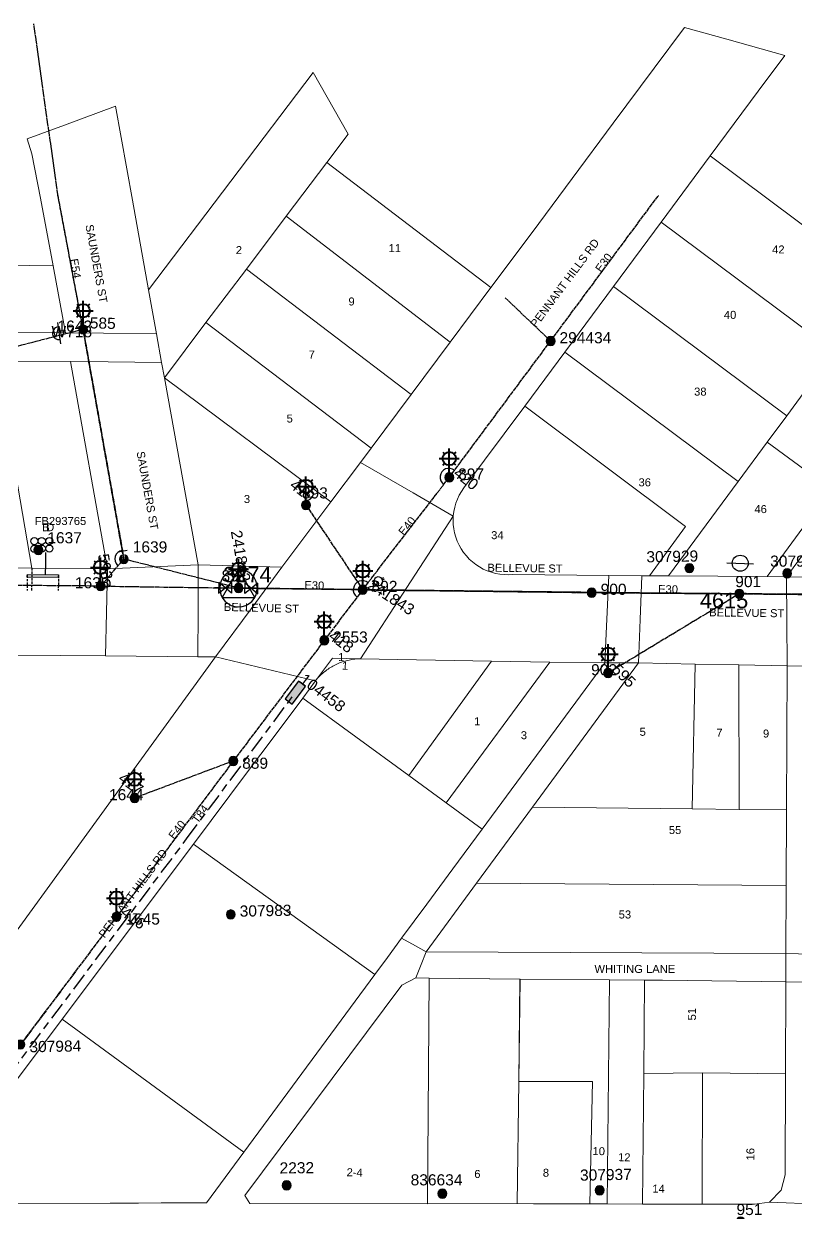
# Model space of a CAD drawing. Header units: metres. Extents: x 315298 to 316343, y 6257802 to 6258556.
# Drawn here: x 315678 to 315851.7, y 6258183.6 to 6258451.1 of the extents above; entities that cross this region are included whole.
import ezdxf
from ezdxf.enums import TextEntityAlignment as Align

# ---------------------------------------------------------------- set-up
doc = ezdxf.new("R2010")
doc.units = ezdxf.units.M
for name, pattern in [('Cable Exist OH', [1, 1, 0]), ('Cable Exist UG', [8.2, 4, -1.2, 1.8, -1.2]), ('DASHED', [0.75, 0.5, -0.25])]:
    doc.linetypes.add(name, pattern=pattern)
doc.layers.get('0').update_dxf_attribs({"color": 6})
for name, color, linetype, lineweight in [('Cadastre Buildings_SP_EXT', 9, 'Continuous', 5), ('Cadastre Land Parcels_SP_EXT', 9, 'Continuous', 5), ('Cadastre Roads_SP_EXT', 9, 'Continuous', 5)]:
    doc.layers.add(name, color=color, linetype=linetype, lineweight=lineweight)
for name, color, linetype in [('Duct_SP_EXT', 7, 'Continuous'), ('Equip_LV_EXT', 7, 'Continuous'), ('Equip_SP_HV_EXT', 7, 'Continuous'), ('Equip_SP_LV_EXT', 7, 'Continuous'), ('Equip_SP_SL_EXT', 7, 'Continuous'), ('Mains_HV_EXT', 7, 'Continuous'), ('Mains_LV_EXT', 7, 'Continuous'), ('Mains_SL_EXT', 7, 'Continuous'), ('Sub_SP_TR_HV_LV_EXT', 7, 'Continuous'), ('SupportsOH_SP_TR_HV_LV_SL_EXT', 7, 'Continuous'), ('SupportsUG_SP_LV_EXT', 7, 'Continuous')]:
    doc.layers.add(name, color=color, linetype=linetype)
doc.layers.add('UNKNOWN_FEATURES', color=1, linetype='DASHED', plot=False)
doc.styles.add('HVSW_LABEL', font='arial.ttf')
doc.styles.add('iecARIAL', font='arial.ttf', dxfattribs={"height": 2})
doc.styles.add('POLE_LABEL', font='arial.ttf')
doc.styles.get("Standard").update_dxf_attribs({"font": 'arial.ttf'})

# ---------------------------------------------------------------- blocks, each defined once
blk = doc.blocks.new('SUB_POLE_EXT')
blk.add_wipeout([(0, 4.22), (0.42, 4.2), (0.83, 4.14), (1.21, 4.05), (1.62, 3.9), (1.99, 3.72), (2.35, 3.51), (2.68, 3.26), (2.99, 2.99), (3.28, 2.66), (3.52, 2.34), (3.76, 1.92), (3.9, 1.62), (4.04, 1.23), (4.18, 0.63), (4.22, 0), (4.18, -0.61), (4.06, -1.15), (3.9, -1.62), (3.58, -2.24), (3.22, -2.73), (2.97, -3.01), (2.68, -3.26), (2.36, -3.5), (2, -3.72), (1.64, -3.89), (1.25, -4.03), (0.82, -4.14), (0.42, -4.2), (0, -4.22), (-0.41, -4.2), (-0.8, -4.15), (-1.21, -4.05), (-1.62, -3.9), (-1.99, -3.73), (-2.35, -3.51), (-2.68, -3.26), (-2.96, -3.02), (-3.23, -2.72), (-3.51, -2.35), (-3.71, -2.01), (-3.91, -1.6), (-4.05, -1.21), (-4.16, -0.76), (-4.22, -0.14), (-4.21, 0.39), (-4.14, 0.83), (-4.03, 1.27), (-3.9, 1.63), (-3.71, 2.02), (-3.5, 2.37), (-3.28, 2.67), (-2.99, 2.99), (-2.68, 3.27), (-2.33, 3.52), (-1.98, 3.73), (-1.63, 3.9), (-1.2, 4.05), (-0.78, 4.15), (-0.4, 4.21)])
blk.add_line((2.16, 0.48), (2.16, 0.48, 0))
blk.add_lwpolyline([(-4.22, 0, 1), (4.22, 0, 1)], format="xyb", close=True)
blk.add_lwpolyline([(2.14, 0.52), (0, 4.22), (-3.66, -2.11), (3.66, -2.11)], close=True)
for tag, height, flags, p in [('ASSET_NUM', 3.5, 8, (2, 2)), ('STREET_CODE', 0.2, 9, (1.5, 0)), ('CONSTRUCTED_VOLTAGE', 0.2, 9, (1.5, -0.2)), ('OPERATING_VOLTAGE', 0.2, 9, (1.5, -0.6)), ('OPERATED_BY', 0.2, 9, (1.5, -0.8)), ('ORIENTATION', 0.2, 9, (1.5, -1.2)), ('OWNED_BY', 0.2, 9, (1.5, -1.4)), ('SECONDARY_VOLTAGE', 0.2, 9, (1.5, -1.6)), ('STATE', 0.2, 9, (1.5, -1.8)), ('SUBSTATION_TYPE', 0.2, 9, (1.5, -2)), ('NO_PHASES', 0.2, 9, (1.5, -0.4)), ('MAINTAINED_BY', 0.2, 9, (1.5, -1)), ('USAGE', 0.2, 9, (1.5, -2.2)), ('LEGEND', 0.2, 9, (1.5, -2.4)), ('LOCATION', 0.2, 9, (1.5, -2.6)), ('STREETNAME', 0.2, 9, (1.5, -2.8)), ('SUBURB', 0.2, 9, (1.5, -3)), ('Z', 0.2, 1, (1.5, -3.4)), ('NOTES', 0.2, 9, (1.5, -3.2))]:
    blk.add_attdef(tag, text='', height=height, dxfattribs=dict(flags=flags)).set_placement(p, align=Align.MIDDLE_LEFT)
blk = doc.blocks.new('PILLAR_EXT')
blk.add_hatch(color=256).paths.add_polyline_path([(-2.475, 0.99), (-2.475, -0.99), (2.475, -0.99), (2.475, 0.99)])
blk.add_lwpolyline([(-2.475, -0.99), (2.475, -0.99), (2.475, 0.99), (-2.475, 0.99)], close=True)
at = {"style": 'iecARIAL', "flags": 8}
blk.add_attdef('ASSET_NUM', (1.5, 3.5), '', height=2.5, dxfattribs=at)
for tag, p, flags in [('OWNED_BY', (0, -0.2), 9), ('STATE', (0, -0.4), 9), ('SUPPORT_TYPE', (0, -0.6), 9), ('STREETNAME', (0, -1.8), 9), ('SUBURB', (0, -2), 1), ('USAGE', (0, -0.8), 9), ('LEGEND', (0, -1), 9), ('LOCATION', (0, -1.2), 9), ('NOTES', (0, -1.4), 9), ('PARENT', (0, -1.6), 9)]:
    blk.add_attdef(tag, p, '', height=0.2, dxfattribs=dict(flags=flags))
blk = doc.blocks.new('DUCT_EXT')
blk.add_circle((0, 0.8), 0.8)
at = {"flags": 1}
blk.add_attdef('Z', (0, 0), '', height=0.2, dxfattribs=at)
at = {"flags": 9}
for tag, p in [('DUCT_CODE', (0, 0)), ('XSECT_TYPE', (0, -0.2)), ('STATE', (0, -0.6)), ('FB_REFERENCE', (0, -0.4)), ('NOTES', (0, -0.8))]:
    blk.add_attdef(tag, text='', height=0.2, dxfattribs=at).set_placement(p, align=Align.MIDDLE_LEFT)
blk = doc.blocks.new('LV_OH_LINKS_DISTFUSE_EXT')
for p, q in [((0, 0), (0.96, 0)), ((3.84, 0), (4.8, 0))]:
    blk.add_line(p, q)
blk.add_lwpolyline([(3.84, -1.2), (3.84, 1.2), (0.96, -1.2), (0.96, 1.2)], close=True)
at = {"flags": 9}
for tag, p in [('ACTUAL_STATUS', (0, 0)), ('CONSTRUCTED_VOLTAGE', (0, -0.2)), ('OPERATING_VOLTAGE', (0, -0.6)), ('ORIENTATION', (0, -0.8)), ('OWNED_BY', (0, -1)), ('STATE', (0, -1.2)), ('SWITCH_TYPE', (0, -1.4)), ('NO_PHASES', (0, -0.4)), ('USAGE', (0, -1.6)), ('NOTES', (0, -1.8))]:
    blk.add_attdef(tag, text='', height=0.2, dxfattribs=at).set_placement(p, align=Align.MIDDLE_LEFT)
at = {"flags": 1}
blk.add_attdef('Z', (0, 0), '', height=0.2, dxfattribs=at)
blk = doc.blocks.new('LV_OH_LINKS_OPEN_EXT')
for p, q in [((-0.17, 4.97), (-0.17, 5.46)), ((0.17, 4.97), (0.17, 5.46)), ((-0.17, 3), (-0.17, 2.5)), ((0.17, 3), (0.17, 2.5))]:
    blk.add_line(p, q)
blk.add_lwpolyline([(0, 2.99, 1), (0, 4.98, 1)], format="xyb", close=True)
at = {"flags": 9}
for tag, p in [('ACTUAL_STATUS', (0, 0)), ('CONSTRUCTED_VOLTAGE', (0, -0.2)), ('OPERATING_VOLTAGE', (0, -0.6)), ('ORIENTATION', (0, -0.8)), ('OWNED_BY', (0, -1)), ('STATE', (0, -1.2)), ('SWITCH_TYPE', (0, -1.4)), ('NO_PHASES', (0, -0.4)), ('USAGE', (0, -1.6)), ('LEGEND', (0, -1.8)), ('NOTES', (0, -2))]:
    blk.add_attdef(tag, text='', height=0.2, dxfattribs=at).set_placement(p, align=Align.MIDDLE_LEFT)
at = {"flags": 1}
blk.add_attdef('Z', (0, 0), '', height=0.2, dxfattribs=at)
blk = doc.blocks.new('SL_LANTERN_EXT')
at = {"lineweight": 40}
for p, q in [((-1.46, 5.68), (-1.06, 5.28)), ((0, 1.97), (0, 6.47)), ((1.46, 5.68), (1.06, 5.28)), ((-2.25, 4.22), (2.25, 4.22)), ((-1.46, 2.76), (-1.06, 3.16)), ((0, 0), (0, 2.72)), ((1.46, 2.76), (1.06, 3.16))]:
    blk.add_line(p, q, dxfattribs=at)
blk.add_circle((0, 4.22), 1.5, dxfattribs=at)
at = {"style": 'iecARIAL', "flags": 8}
blk.add_attdef('ASSET_NUM', (1.5, 1.5), '', height=2.5, dxfattribs=at)
for tag, p, height, flags in [('OPERATING_VOLTAGE', (0.98, -1.65), 0.2, 9), ('ORIENTATION', (0.98, -1.85), 0.2, 9), ('OWNED_BY', (0.98, -2.05), 0.2, 9), ('STATE', (0.98, -2.25), 0.2, 9), ('CONSTRUCTED_VOLTAGE', (0.98, -0.65), 0.2, 9), ('CONTROL_TYPE', (0.98, -0.85), 0.2, 9), ('LANTERN_PURPOSE', (0.98, -1.05), 0.2, 9), ('LANTERN_TYPE', (0.98, -1.25), 0.2, 9), ('NO_PHASES', (0.98, -1.45), 0.2, 9), ('USAGE', (0.98, -2.45), 0.2, 9), ('CEXIST', (0.98, -2.65), 0.2, 9), ('CNEW', (0.98, -2.85), 0.2, 9), ('LNUMBER', (2.18, -3.25), 2.5, 8), ('CNUMBER', (0.98, -3.05), 0.2, 9), ('CREMOVE', (0.98, -3.25), 0.2, 9), ('CREPLACE', (0.98, -3.45), 0.2, 9), ('LKINGHEIGHT', (0.98, -3.65), 0.2, 9), ('LBRACKET', (0.98, -3.85), 0.2, 9), ('LBRACKETVOCAB', (0.98, -4.05), 0.2, 9), ('LCATEGORY', (0.98, -4.25), 0.2, 9), ('LCHARGE1', (0.98, -4.45), 0.2, 9), ('LCHARGE1PERCENT', (0.98, -4.65), 0.2, 9), ('LCHARGE2', (0.98, -4.85), 0.2, 9), ('LCHARGE2PERCENT', (0.98, -5.05), 0.2, 9), ('LCHARGE3', (0.98, -5.25), 0.2, 9), ('LCHARGE3PERCENT', (0.98, -5.45), 0.2, 9), ('LEXIST', (0.98, -5.65), 0.2, 9), ('LLAMP', (0.98, -5.85), 0.2, 9), ('LLAMPVOCAB', (0.98, -6.05), 0.2, 9), ('LMAST', (0.98, -6.25), 0.2, 9), ('LMASTVOCAB', (0.98, -6.45), 0.2, 9), ('LNEW', (0.98, -6.65), 0.2, 9), ('LANTNUMBER', (0.98, -6.85), 0.2, 9), ('LOUTREACH', (0.98, -7.25), 0.2, 9), ('LOUTREACHVOCAB', (0.98, -7.45), 0.2, 9), ('LRATECODE', (0.98, -7.65), 0.2, 9), ('LREMOVE', (0.98, -7.85), 0.2, 9), ('LREPLACE', (0.98, -8.05), 0.2, 9), ('STREETNAME', (0.98, -9.25), 0.2, 9), ('SUBURB', (0.98, -9.45), 0.2, 1), ('LTYPE', (0.98, -8.25), 0.2, 9), ('LTYPEVOCAB', (0.98, -8.45), 0.2, 9), ('LEGEND', (0.98, -8.65), 0.2, 9), ('LOCATION', (0.98, -8.85), 0.2, 9), ('NOTES', (0.98, -9.05), 0.2, 9)]:
    blk.add_attdef(tag, p, '', height=height, dxfattribs=dict(flags=flags))
blk = doc.blocks.new('POLE_EXT')
blk.add_hatch(color=256).paths.add_polyline_path([(-1, 0, 1), (1, 0, 1)])
blk.add_lwpolyline([(-1, 0, 1), (1, 0, 1)], format="xyb", close=True)
for tag, height, flags, p in [('pNumber', 2.5, 8, (-17.84, 2.07)), ('OWNED_BY', 0.2, 9, (1.35, -0.4)), ('SPECIAL_USE', 0.2, 9, (1.35, -0.8)), ('STATE', 0.2, 9, (1.35, -1)), ('cLV', 0.2, 9, (1.35, -1.4)), ('hDepth', 0.2, 9, (1.35, -1.6)), ('hDia', 0.2, 9, (1.35, -1.8)), ('cHV', 0.2, 9, (1.35, -2)), ('PARENT', 0.2, 9, (1.35, -0.6)), ('USAGE', 0.2, 9, (1.35, -1.2)), ('LBRACKET', 0.2, 9, (1.35, -2.2)), ('LExisting', 0.2, 9, (1.35, -2.4)), ('LANTNUMBER', 0.2, 9, (1.35, -2.6)), ('cLinedev', 0.2, 9, (1.35, -3.4)), ('pExisting', 0.2, 9, (1.35, -3.8)), ('pFooting', 0.2, 9, (1.35, -4.4)), ('pNew', 0.2, 9, (1.35, -4.6)), ('pRelocate', 0.2, 9, (1.35, -5)), ('pRemove', 0.2, 9, (1.35, -5.2)), ('pReplace', 0.2, 9, (1.35, -5.4)), ('LOther', 0.2, 9, (1.35, -2.8)), ('LRemove', 0.2, 9, (1.35, -3)), ('LEGEND', 0.2, 9, (1.35, -3.2)), ('LOCATION', 0.2, 9, (1.35, -3.6)), ('PFNUMBER', 0.2, 9, (1.35, -4)), ('NEWPFNUMBER', 0.2, 9, (1.35, -4.2)), ('pStay', 0.2, 9, (1.35, -5.6)), ('pType', 0.2, 9, (1.35, -5.8)), ('cspan', 0.2, 9, (1.35, -6)), ('STREETNAME', 0.2, 9, (1.35, -6.2)), ('SUBURB', 0.2, 9, (1.35, -6.4)), ('OPERATED_BY', 0.2, 9, (1.36, -7.01)), ('NOTES', 0.2, 9, (1.35, -6.6)), ('MAINTAINED_BY', 0.2, 9, (1.36, -6.81))]:
    blk.add_attdef(tag, text='', height=height, dxfattribs=dict(flags=flags)).set_placement(p, align=Align.MIDDLE_LEFT)
at = {"style": 'POLE_LABEL'}
for tag, height, flags, p in [('ASSET_NUM', 2.5, 8, (2, 2)), ('STRUCTURE_PLANT_NUMBER', 0.2, 9, (1.35, 0.03)), ('STREET_CODE', 0.2, 9, (1.35, -0.2))]:
    blk.add_attdef(tag, text='', height=height, dxfattribs=dict(at, flags=flags)).set_placement(p, align=Align.MIDDLE_LEFT)
at = {"flags": 1}
blk.add_attdef('Z', (1.35, -7.33), '', height=0.2, dxfattribs=at)
blk = doc.blocks.new('HV_USL_CLOSED_EXT')
blk.add_line((2.4, 5.5), (-2.4, 5.5))
blk.add_lwpolyline([(1.44, 5.5, 0.414214), (0, 6.94, 0.414214), (-1.44, 5.5)], format="xyb")
for tag, height, flags, p in [('ASSET_NUM', 2.5, 8, (2, 2)), ('STREET_CODE', 0.2, 9, (1.5, 0)), ('ACTUAL_STATUS', 0.2, 9, (1.5, -0.2)), ('CONSTRUCTED_VOLTAGE', 0.2, 9, (1.5, -0.4)), ('OPERATING_VOLTAGE', 0.2, 9, (1.5, -0.8)), ('ORIENTATION', 0.2, 9, (1.5, -1)), ('OWNED_BY', 0.2, 9, (1.5, -1.2)), ('OPERATED_BY', 0.2, 9, (1.5, -1.4)), ('STATE', 0.2, 9, (1.5, -1.8)), ('SWITCH_TYPE', 0.2, 9, (1.5, -2)), ('NO_PHASES', 0.2, 9, (1.5, -0.6)), ('MAINTAINED_BY', 0.2, 9, (1.5, -1.6)), ('USAGE', 0.2, 9, (1.5, -2.2)), ('LEGEND', 0.2, 9, (1.5, -2.4)), ('LOCATION', 0.2, 9, (1.5, -2.6)), ('STREETNAME', 0.2, 9, (1.5, -2.8)), ('SUBURB', 0.2, 9, (1.5, -3)), ('Z', 0.2, 1, (1.5, -3.6)), ('NOTES', 0.2, 9, (1.5, -3.2)), ('LABEL_ALIGNMENT', 0.2, 9, (1.5, -3.4))]:
    blk.add_attdef(tag, text='', height=height, dxfattribs=dict(flags=flags)).set_placement(p, align=Align.MIDDLE_LEFT)
blk = doc.blocks.new('HV_ABS_CLOSED_EXT')
blk.add_line((-3, 6.87), (3, 6.87))
blk.add_circle((0, 6.87), 1.8)
at = {"style": 'HVSW_LABEL'}
for tag, height, flags, p in [('ASSET_NUM', 3.5, 8, (2, 2)), ('STREET_CODE', 0.2, 9, (0, -0.2))]:
    blk.add_attdef(tag, text='', height=height, dxfattribs=dict(at, flags=flags)).set_placement(p, align=Align.MIDDLE_LEFT)
at = {"flags": 1}
blk.add_attdef('Z', (0, 0), '', height=0.2, dxfattribs=at)
at = {"flags": 9}
for tag, p in [('ACTUAL_STATUS', (0, -0.4)), ('CONSTRUCTED_VOLTAGE', (0, -0.6)), ('OPERATING_VOLTAGE', (0, -1)), ('ORIENTATION', (0, -1.2)), ('OWNED_BY', (0, -1.4)), ('STATE', (0, -1.6)), ('SWITCH_TYPE', (0, -1.8)), ('STREETNAME', (0, -2.6)), ('NO_PHASES', (0, -0.8)), ('USAGE', (0, -2)), ('LEGEND', (0, -2.2)), ('LOCATION', (0, -2.4)), ('SUBURB', (0, -2.8)), ('NOTES', (0, -3))]:
    blk.add_attdef(tag, text='', height=0.2, dxfattribs=at).set_placement(p, align=Align.MIDDLE_LEFT)
blk = doc.blocks.new('End Shackle_EXT')
blk.add_wipeout([(0, 0.25), (1.81, 0.25), (1.82, -0.25), (0, -0.25)])
blk.add_line((1.81, -1), (1.81, 1))
at = {"flags": 1}
blk.add_attdef('Z', (0, 0), '', height=0.2, dxfattribs=at)
at = {"flags": 9}
for tag, p in [('CONNECTOR_TYPE', (0, 0)), ('CONSTRUCTED_VOLTAGE', (0, -0.2)), ('OPERATING_VOLTAGE', (0, -0.6)), ('ORIENTATION', (0, -0.8)), ('OWNED_BY', (0, -1)), ('STATE', (0, -1.2)), ('NO_PHASES', (0, -0.4)), ('USAGE', (0, -1.4)), ('NOTES', (0, -1.6))]:
    blk.add_attdef(tag, text='', height=0.2, dxfattribs=at).set_placement(p, align=Align.MIDDLE_LEFT)

msp = doc.modelspace()

# ---------------------------------------------------------------- linework, layer by layer
at = {"layer": 'Cadastre Buildings_SP_EXT', "linetype": 'Continuous'}
for points in [[(315688.53, 6258375.18), (315671.82, 6258375.27), (315679.83, 6258328.68), (315696.84, 6258328.53), (315688.53, 6258375.18)], [(315716.17, 6258266.57), (315756.98, 6258237.25), (315759.8, 6258241.07), (315763, 6258245.41), (315768.67, 6258253.1), (315774.49, 6258261.01), (315781.13, 6258269.95), (315773.03, 6258275.91), (315764.58, 6258282.07), (315740.75, 6258299.47), (315734.3, 6258290.84), (315728.35, 6258282.83), (315716.17, 6258266.57)], [(315756.98, 6258237.25), (315716.17, 6258266.57), (315686.63, 6258227.2), (315727.52, 6258197.28), (315756.98, 6258237.25)], [(315769.21, 6258236.46), (315766.21, 6258236.5), (315763.04, 6258234.84), (315727.75, 6258187.54), (315728.88, 6258185.76), (315768.8, 6258185.71), (315769.21, 6258236.46)], [(315789.33, 6258213.22), (315789.62, 6258236.25), (315769.21, 6258236.46), (315768.8, 6258185.71), (315789, 6258185.73), (315789.33, 6258213.22)], [(315809.72, 6258236.05), (315789.61, 6258236.25), (315789.33, 6258213.22), (315805.9, 6258213.23), (315805.35, 6258185.65), (315809.25, 6258185.68), (315809.72, 6258236.05)], [(315805.35, 6258185.65), (315805.9, 6258213.23), (315789.33, 6258213.22), (315789, 6258185.73), (315792.66, 6258185.71), (315798.63, 6258185.69), (315805.35, 6258185.65)]]:
    msp.add_lwpolyline(points, close=True, dxfattribs=at)
at = {"layer": 'Cadastre Land Parcels_SP_EXT', "linetype": 'Continuous'}
for points in [[(315750.98, 6258426.31), (315743.14, 6258440.18), (315706.07, 6258391.29), (315707.86, 6258381.38), (315709.01, 6258374.97), (315709.64, 6258371.49), (315718.99, 6258383.95), (315728.09, 6258395.97), (315737.04, 6258407.83), (315746.19, 6258419.91), (315750.98, 6258426.31)], [(315783.09, 6258391.8), (315746.19, 6258419.91), (315737.04, 6258407.83), (315773.91, 6258379.53), (315783.09, 6258391.8)], [(315871.24, 6258392.39), (315832.38, 6258421.44), (315821.35, 6258406.52), (315860.29, 6258377.51), (315871.24, 6258392.39)], [(315773.91, 6258379.53), (315737.04, 6258407.83), (315728.09, 6258395.97), (315765.12, 6258367.74), (315773.91, 6258379.53)], [(315860.29, 6258377.51), (315821.35, 6258406.52), (315810.63, 6258392.02), (315849.59, 6258362.98), (315860.29, 6258377.51)], [(315684.64, 6258396.67), (315652.29, 6258397.11), (315654.51, 6258381.89), (315687.44, 6258381.62), (315684.64, 6258396.67)], [(315765.12, 6258367.74), (315728.09, 6258395.97), (315718.99, 6258383.95), (315756.16, 6258355.69), (315765.12, 6258367.74)], [(315845.22, 6258357.05), (315849.59, 6258362.98), (315810.63, 6258392.02), (315799.72, 6258377.3), (315838.68, 6258348.16), (315845.22, 6258357.05)], [(315753.75, 6258352.47), (315756.16, 6258355.69), (315718.99, 6258383.95), (315709.64, 6258371.49), (315747.09, 6258343.58), (315753.75, 6258352.47)], [(315838.68, 6258348.16), (315799.72, 6258377.3), (315790.67, 6258365.13), (315826.83, 6258338.05), (315818.72, 6258326.97), (315823.03, 6258326.94), (315838.68, 6258348.16)], [(315874.62, 6258366.83), (315860.29, 6258377.51), (315849.59, 6258362.98), (315845.22, 6258357.05), (315859.56, 6258346.44), (315845.18, 6258326.77), (315849.53, 6258326.74), (315877.59, 6258364.62), (315874.62, 6258366.83)], [(315671.82, 6258375.27), (315655, 6258375.35), (315661.84, 6258328.83), (315679.83, 6258328.68), (315671.82, 6258375.27)], [(315818.72, 6258326.97), (315826.83, 6258338.05), (315790.67, 6258365.13), (315777.01, 6258346.75), (315776.46, 6258345.95), (315775.97, 6258345.1), (315775.56, 6258344.22), (315775.21, 6258343.31), (315774.94, 6258342.38), (315774.74, 6258341.42), (315774.62, 6258340.46), (315774.62, 6258340.36), (315774.58, 6258339.48), (315774.61, 6258338.51), (315774.72, 6258337.54), (315774.91, 6258336.59), (315775.18, 6258335.65), (315775.51, 6258334.74), (315775.92, 6258333.85), (315776.4, 6258333.01), (315776.94, 6258332.2), (315777.55, 6258331.44), (315778.21, 6258330.73), (315778.94, 6258330.07), (315779.7, 6258329.47), (315780.52, 6258328.94), (315781.37, 6258328.47), (315782.26, 6258328.08), (315783.18, 6258327.75), (315784.12, 6258327.5), (315785.08, 6258327.32), (315786.04, 6258327.22), (315787.02, 6258327.2), (315787.99, 6258327.26), (315809.62, 6258327.05), (315817.04, 6258326.98), (315818.72, 6258326.97)], [(315899.71, 6258348.23), (315877.59, 6258364.62), (315849.53, 6258326.74), (315873.27, 6258326.51), (315883.73, 6258326.42), (315899.71, 6258348.23)], [(315845.18, 6258326.77), (315859.56, 6258346.44), (315845.22, 6258357.05), (315838.68, 6258348.16), (315823.03, 6258326.94), (315845.18, 6258326.77)], [(315505.77, 6258012.16), (315509.75, 6258017.58), (315544.74, 6258065.84), (315559.31, 6258085.98), (315626.45, 6258178.36), (315641.96, 6258199.7), (315721.11, 6258308.71), (315717.15, 6258308.76), (315696.38, 6258308.92), (315563.91, 6258309.91), (315557.6, 6258309.96), (315513.76, 6258310.29), (315402.92, 6258264.09), (315457.44, 6258171.32), (315495.13, 6257997.65), (315505.77, 6258012.16)], [(315783.18, 6258307.79), (315753.77, 6258308.3), (315753.44, 6258308.29), (315753.12, 6258308.27), (315752.8, 6258308.25), (315752.47, 6258308.22), (315752.15, 6258308.18), (315751.83, 6258308.13), (315751.51, 6258308.07), (315751.19, 6258308.01), (315750.88, 6258307.94), (315750.56, 6258307.86), (315750.25, 6258307.77), (315749.94, 6258307.68), (315749.63, 6258307.57), (315749.32, 6258307.46), (315749.02, 6258307.35), (315748.72, 6258307.22), (315748.43, 6258307.09), (315748.13, 6258306.95), (315747.84, 6258306.8), (315747.56, 6258306.65), (315747.28, 6258306.49), (315747, 6258306.32), (315746.72, 6258306.15), (315746.45, 6258305.97), (315746.19, 6258305.78), (315745.93, 6258305.59), (315745.67, 6258305.39), (315745.42, 6258305.18), (315745.18, 6258304.97), (315744.94, 6258304.75), (315744.7, 6258304.52), (315744.48, 6258304.29), (315744.25, 6258304.06), (315744.03, 6258303.82), (315743.62, 6258303.32), (315740.75, 6258299.47), (315764.58, 6258282.07), (315783.18, 6258307.79)], [(315744.03, 6258303.82), (315744.25, 6258304.06), (315744.48, 6258304.29), (315744.7, 6258304.52), (315744.94, 6258304.75), (315745.18, 6258304.97), (315745.42, 6258305.18), (315745.67, 6258305.39), (315745.93, 6258305.59), (315746.19, 6258305.78), (315746.45, 6258305.97), (315746.72, 6258306.15), (315747, 6258306.32), (315747.28, 6258306.49), (315747.56, 6258306.65), (315747.84, 6258306.8), (315748.13, 6258306.95), (315748.43, 6258307.09), (315748.72, 6258307.22), (315749.02, 6258307.35), (315749.32, 6258307.46), (315749.63, 6258307.57), (315749.94, 6258307.68), (315750.25, 6258307.77), (315750.56, 6258307.86), (315750.88, 6258307.94), (315751.19, 6258308.01), (315751.51, 6258308.07), (315751.83, 6258308.13), (315752.15, 6258308.18), (315752.47, 6258308.22), (315752.8, 6258308.25), (315753.12, 6258308.27), (315753.44, 6258308.29), (315753.77, 6258308.3), (315747.42, 6258308.41), (315743.62, 6258303.32), (315744.03, 6258303.82)], [(315796.32, 6258307.56), (315783.18, 6258307.79), (315764.58, 6258282.07), (315773.03, 6258275.91), (315796.32, 6258307.56)], [(315808.71, 6258307.39), (315796.32, 6258307.56), (315773.03, 6258275.91), (315781.13, 6258269.95), (315808.71, 6258307.39)], [(315792.43, 6258274.89), (315828.31, 6258274.52), (315828.98, 6258307.1), (315816.3, 6258307.35), (315792.43, 6258274.89)], [(315838.93, 6258274.41), (315838.8, 6258306.91), (315828.98, 6258307.1), (315828.31, 6258274.52), (315838.93, 6258274.41)], [(315849.56, 6258274.3), (315849.72, 6258306.7), (315838.8, 6258306.91), (315838.93, 6258274.41), (315849.56, 6258274.3)], [(315779.86, 6258257.83), (315849.46, 6258257.28), (315849.56, 6258274.3), (315838.93, 6258274.41), (315828.31, 6258274.52), (315792.43, 6258274.89), (315779.86, 6258257.83)], [(315849.38, 6258241.97), (315849.46, 6258257.28), (315779.86, 6258257.83), (315768.55, 6258242.4), (315849.38, 6258241.97)], [(315809.25, 6258185.68), (315817.17, 6258185.62), (315817.45, 6258215.01), (315817.64, 6258235.97), (315809.72, 6258236.05), (315809.25, 6258185.68)], [(315849.36, 6258235.6), (315821.64, 6258235.97), (315818.2, 6258235.97), (315817.64, 6258235.97), (315817.45, 6258215.01), (315830.68, 6258215.16), (315849.32, 6258214.91), (315849.36, 6258235.6)], [(315727.52, 6258197.28), (315686.63, 6258227.2), (315665.28, 6258198.77), (315663.43, 6258185.73), (315697.48, 6258185.84), (315703.79, 6258185.86), (315708.95, 6258185.88), (315719.14, 6258185.91), (315727.52, 6258197.28)], [(315830.68, 6258215.16), (315817.45, 6258215.01), (315817.17, 6258185.62), (315830.38, 6258185.58), (315830.59, 6258185.58), (315830.68, 6258215.16)], [(315849.32, 6258214.91), (315830.68, 6258215.16), (315830.59, 6258185.58), (315842.36, 6258185.57), (315845.7, 6258186.04), (315848.37, 6258188.72), (315849.24, 6258192.18), (315849.32, 6258214.91)]]:
    msp.add_lwpolyline(points, close=True, dxfattribs=at)
at = {"layer": 'Cadastre Roads_SP_EXT', "linetype": 'Continuous'}
for points in [[(315849.17, 6258444.01), (315836.11, 6258447.67), (315826.62, 6258450.34), (315819.81, 6258441.13), (315810.58, 6258428.75), (315801.38, 6258416.37), (315792.33, 6258404.19), (315783.09, 6258391.8), (315773.91, 6258379.53), (315765.12, 6258367.74), (315756.16, 6258355.69), (315753.75, 6258352.47), (315765.56, 6258345.62), (315774.62, 6258340.36), (315774.62, 6258340.46), (315774.74, 6258341.42), (315774.94, 6258342.38), (315775.21, 6258343.31), (315775.56, 6258344.22), (315775.97, 6258345.1), (315776.46, 6258345.95), (315777.01, 6258346.75), (315790.67, 6258365.13), (315799.72, 6258377.3), (315810.63, 6258392.02), (315821.35, 6258406.52), (315832.38, 6258421.44), (315843.2, 6258435.96), (315849.17, 6258444.01)], [(315702.46, 6258411.45), (315698.66, 6258432.57), (315687.19, 6258428.35), (315678.79, 6258425.26), (315679.86, 6258421.88), (315681.75, 6258411.91), (315684.64, 6258396.67), (315687.44, 6258381.62), (315695.93, 6258381.52), (315707.86, 6258381.38), (315706.07, 6258391.29), (315702.46, 6258411.45)], [(315709.01, 6258374.97), (315697.04, 6258375.09), (315688.53, 6258375.18), (315696.84, 6258328.53), (315705.33, 6258328.9), (315717.27, 6258329.41), (315709.64, 6258371.49), (315709.01, 6258374.97)], [(315753.77, 6258308.3), (315783.18, 6258307.79), (315796.32, 6258307.56), (315808.71, 6258307.39), (315809.16, 6258317.21), (315809.62, 6258327.05), (315787.99, 6258327.26), (315787.02, 6258327.2), (315786.04, 6258327.22), (315785.08, 6258327.32), (315784.12, 6258327.5), (315783.18, 6258327.75), (315782.26, 6258328.08), (315781.37, 6258328.47), (315780.52, 6258328.94), (315779.7, 6258329.47), (315778.94, 6258330.07), (315778.21, 6258330.73), (315777.55, 6258331.44), (315776.94, 6258332.2), (315776.4, 6258333.01), (315775.92, 6258333.85), (315775.51, 6258334.74), (315775.18, 6258335.65), (315774.91, 6258336.59), (315774.72, 6258337.54), (315774.61, 6258338.51), (315774.58, 6258339.48), (315774.62, 6258340.36), (315753.77, 6258308.3)], [(315561.59, 6258329.51), (315562.74, 6258319.73), (315563.91, 6258309.91), (315696.38, 6258308.92), (315696.61, 6258318.72), (315696.84, 6258328.53), (315679.83, 6258328.68), (315661.84, 6258328.83), (315645.79, 6258328.95), (315628.93, 6258329.03), (315612.18, 6258329.11), (315595.32, 6258329.24), (315578.29, 6258329.42), (315561.59, 6258329.51)], [(315818.72, 6258326.97), (315817.04, 6258326.98), (315816.67, 6258317.16), (315816.3, 6258307.35), (315828.98, 6258307.1), (315838.8, 6258306.91), (315849.72, 6258306.7), (315849.63, 6258316.72), (315849.53, 6258326.74), (315845.18, 6258326.77), (315823.03, 6258326.94), (315818.72, 6258326.97)], [(315641.96, 6258199.7), (315654.04, 6258191.85), (315658.45, 6258188.98), (315663.43, 6258185.73), (315665.28, 6258198.77), (315686.63, 6258227.2), (315716.17, 6258266.57), (315728.35, 6258282.83), (315734.3, 6258290.84), (315740.75, 6258299.47), (315743.62, 6258303.32), (315721.11, 6258308.71), (315641.96, 6258199.7)], [(315816.3, 6258307.35), (315813.15, 6258307.36), (315808.71, 6258307.39), (315781.13, 6258269.95), (315774.49, 6258261.01), (315768.67, 6258253.1), (315763, 6258245.41), (315766.15, 6258243.7), (315768.55, 6258242.4), (315779.86, 6258257.83), (315792.43, 6258274.89), (315816.3, 6258307.35)], [(315873.88, 6258306.54), (315863.84, 6258306.61), (315849.72, 6258306.7), (315849.56, 6258274.3), (315849.46, 6258257.28), (315849.38, 6258241.97), (315857.91, 6258241.8), (315869.92, 6258241.56), (315869.96, 6258245.85), (315870.11, 6258263.56), (315870.26, 6258282.06), (315870.45, 6258303.07), (315873.88, 6258306.54)], [(315849.38, 6258241.97), (315768.55, 6258242.4), (315767.42, 6258239.55), (315766.21, 6258236.5), (315769.21, 6258236.46), (315789.61, 6258236.25), (315809.72, 6258236.05), (315817.64, 6258235.97), (315818.2, 6258235.97), (315821.64, 6258235.97), (315849.36, 6258235.6), (315849.37, 6258238.79), (315849.38, 6258241.97)], [(315869.87, 6258235.44), (315857.88, 6258235.53), (315849.36, 6258235.6), (315849.32, 6258214.91), (315849.24, 6258192.18), (315848.37, 6258188.72), (315845.7, 6258186.04), (315856.9, 6258185.64), (315872.64, 6258185.08), (315869.47, 6258188.52), (315869.65, 6258210.33), (315869.8, 6258228.04), (315869.87, 6258235.44)]]:
    msp.add_lwpolyline(points, close=True, dxfattribs=at)
at = {"layer": 'Duct_SP_EXT'}
for p, q in [((315678.81, 6258326.75), (315678.82, 6258326.99)), ((315678.81, 6258326.75), (315685.81, 6258326.69)), ((315678.82, 6258327.23), (315678.82, 6258326.99)), ((315678.82, 6258327.23), (315685.82, 6258327.17)), ((315685.81, 6258326.69), (315685.82, 6258326.93)), ((315685.82, 6258327.17), (315685.82, 6258326.93))]:
    msp.add_line(p, q, dxfattribs=at)
msp.add_lwpolyline([(315682.89, 6258332.19), (315682.89, 6258329.56), (315682.86, 6258327.28)], dxfattribs=at)
at = {"layer": 'Mains_HV_EXT', "linetype": 'Cable Exist OH'}
for points in [[(315691.38, 6258382.38), (315685.68, 6258412.75), (315680.28, 6258451.14)], [(315838.94, 6258322.91), (315865.93, 6258322.66)]]:
    msp.add_lwpolyline(points, dxfattribs=at)
at = {"layer": 'Mains_LV_EXT', "linetype": 'Cable Exist OH'}
for points in [[(315691.09, 6258383.92), (315685.68, 6258412.75)], [(315796.5, 6258379.77), (315820.73, 6258412.49)], [(315773.71, 6258349.11), (315796.5, 6258379.77)], [(315695.3, 6258324.64), (315650.68, 6258325)], [(315805.75, 6258323.18), (315838.94, 6258322.91)], [(315838.94, 6258322.91), (315865.92, 6258322.68)], [(315725.13, 6258285.3), (315698.87, 6258250.25)], [(315698.87, 6258250.25), (315677.24, 6258221.42), (315661.23, 6258200.13), (315663.42, 6258170.01)]]:
    msp.add_lwpolyline(points, dxfattribs=at)
at = {"layer": 'Mains_LV_EXT', "linetype": 'Continuous'}
for points in [[(315774.91, 6258350.71, 1.024283), (315772.49, 6258347.52)], [(315700.18, 6258332.68, 0.643936), (315699.13, 6258329.28)], [(315697.3, 6258324.64, 0.597007), (315696.61, 6258326.15)], [(315755.46, 6258325.41, 1.002669), (315752.89, 6258322.21)]]:
    msp.add_lwpolyline(points, format="xyb", dxfattribs=at)
at = {"layer": 'Mains_LV_EXT', "linetype": 'Cable Exist UG'}
msp.add_lwpolyline([(315620.87, 6258090.03), (315633.7, 6258091.2), (315644, 6258165.03), (315644.11, 6258166.1), (315661.28, 6258185.78), (315663.33, 6258199.06), (315663.72, 6258200.04), (315669.55, 6258207.76), (315714.65, 6258267.78), (315739.12, 6258300.67)], dxfattribs=at)
at = {"layer": 'Mains_SL_EXT', "linetype": 'Cable Exist OH'}
for points in [[(315691.38, 6258382.38), (315685.68, 6258412.75)], [(315796.5, 6258379.77), (315820.73, 6258412.49)], [(315796.5, 6258379.77), (315786.29, 6258389.5)], [(315691.38, 6258382.38), (315671.83, 6258377.36)], [(315773.71, 6258349.11), (315796.5, 6258379.77)], [(315741.49, 6258342.86), (315754.24, 6258323.83)], [(315754.24, 6258323.83), (315745.6, 6258312.44)], [(315838.94, 6258322.91), (315809.43, 6258305.08)], [(315866.02, 6258322.71), (315838.94, 6258322.91)], [(315745.6, 6258312.44), (315725.13, 6258285.3)], [(315725.13, 6258285.3), (315698.87, 6258250.25)], [(315725.13, 6258285.3), (315702.96, 6258276.97)], [(315698.87, 6258250.25), (315677.27, 6258221.52)]]:
    msp.add_lwpolyline(points, dxfattribs=at)
at = {"layer": 'UNKNOWN_FEATURES'}
for points in [[(315679.83, 6258328.68), (315679.79, 6258323.68)], [(315678.82, 6258326.99), (315678.79, 6258323.69)], [(315685.82, 6258326.93), (315685.79, 6258323.63)]]:
    msp.add_lwpolyline(points, dxfattribs=at)

# ---------------------------------------------------------------- block references
at = {"layer": 'Duct_SP_EXT', "rotation": 90}
for p in [(315681.2, 6258334.74), (315681.2, 6258333.04), (315682.88, 6258334.78), (315682.88, 6258333.08), (315684.58, 6258334.78), (315684.58, 6258333.08)]:
    msp.add_blockref('DUCT_EXT', p, dxfattribs=at)
at = {"layer": 'Equip_SP_HV_EXT'}
ref = msp.add_blockref('HV_USL_CLOSED_EXT', (315691.38, 6258382.38), dxfattribs=dict(at, rotation=98.82091786256669))
ref.add_attrib('ASSET_NUM', 'W718', dxfattribs={"layer": '0', "height": 2.5}).set_placement((315693.38, 6258383.13), align=Align.TOP_RIGHT)
ref = msp.add_blockref('HV_ABS_CLOSED_EXT', (315838.94, 6258322.91), dxfattribs=dict(at, rotation=358.2305880992498))
ref.add_attrib('ASSET_NUM', '4615', dxfattribs={"layer": '0', "height": 3.5, "style": 'HVSW_LABEL'}).set_placement((315840.94, 6258323.16), align=Align.TOP_RIGHT)
at = {"layer": 'Equip_SP_LV_EXT', "rotation": 298.4512471182761}
msp.add_blockref('LV_OH_LINKS_OPEN_EXT', (315754.24, 6258323.83), dxfattribs=at)
at = {"layer": 'Equip_SP_SL_EXT'}
ref = msp.add_blockref('SL_LANTERN_EXT', (315691.38, 6258382.38), dxfattribs=at)
ref.add_attrib('ASSET_NUM', '585', dxfattribs={"layer": '0', "height": 2.5, "rotation": 358.4024, "style": 'iecARIAL'}).set_placement((315692.88, 6258383.88), align=Align.MIDDLE_LEFT)
ref = msp.add_blockref('SL_LANTERN_EXT', (315773.71, 6258349.11), dxfattribs=at)
ref.add_attrib('ASSET_NUM', '420', dxfattribs={"layer": '0', "height": 2.5, "rotation": 322.0458, "style": 'iecARIAL'}).set_placement((315775.21, 6258350.61), align=Align.MIDDLE_LEFT)
ref = msp.add_blockref('SL_LANTERN_EXT', (315741.49, 6258342.86), dxfattribs=at)
ref.add_attrib('ASSET_NUM', '419', dxfattribs={"layer": '0', "height": 2.5, "rotation": 322.1768, "style": 'iecARIAL'}).set_placement((315742.99, 6258344.36), align=Align.MIDDLE_RIGHT)
ref = msp.add_blockref('SL_LANTERN_EXT', (315695.3, 6258324.64), dxfattribs=at)
ref.add_attrib('ASSET_NUM', '593', dxfattribs={"layer": '0', "height": 2.5, "rotation": 278.9526, "style": 'iecARIAL'}).set_placement((315696.8, 6258326.14), align=Align.MIDDLE_RIGHT)
ref = msp.add_blockref('SL_LANTERN_EXT', (315754.24, 6258323.83), dxfattribs=at)
ref.add_attrib('ASSET_NUM', '241843', dxfattribs={"layer": '0', "height": 2.5, "rotation": 327.0988, "style": 'iecARIAL'}).set_placement((315755.74, 6258325.33), align=Align.MIDDLE_LEFT)
ref = msp.add_blockref('SL_LANTERN_EXT', (315745.6, 6258312.44), dxfattribs=at)
ref.add_attrib('ASSET_NUM', '418', dxfattribs={"layer": '0', "height": 2.5, "rotation": 322.7348, "style": 'iecARIAL'}).set_placement((315747.1, 6258313.94), align=Align.MIDDLE_LEFT)
ref = msp.add_blockref('SL_LANTERN_EXT', (315809.43, 6258305.08), dxfattribs=at)
ref.add_attrib('ASSET_NUM', '595', dxfattribs={"layer": '0', "height": 2.5, "rotation": 315.1393, "style": 'iecARIAL'}).set_placement((315810.93, 6258306.58), align=Align.MIDDLE_LEFT)
ref = msp.add_blockref('SL_LANTERN_EXT', (315702.96, 6258276.97), dxfattribs=at)
ref.add_attrib('ASSET_NUM', '417', dxfattribs={"layer": '0', "height": 2.5, "rotation": 323.1837, "style": 'iecARIAL'}).set_placement((315704.46, 6258278.47), align=Align.MIDDLE_RIGHT)
ref = msp.add_blockref('SL_LANTERN_EXT', (315698.87, 6258250.25), dxfattribs=at)
ref.add_attrib('ASSET_NUM', '416', dxfattribs={"layer": '0', "height": 2.5, "rotation": 323.1837, "style": 'iecARIAL'}).set_placement((315700.37, 6258251.75), align=Align.MIDDLE_LEFT)
at = {"layer": 'Sub_SP_TR_HV_LV_EXT'}
ref = msp.add_blockref('SUB_POLE_EXT', (315726.32, 6258324.2), dxfattribs=at)
ref.add_attrib('ASSET_NUM', '3274', dxfattribs={"layer": '0', "height": 3.5}).set_placement((315728.32, 6258324.45), align=Align.BOTTOM_CENTER)
at = {"layer": 'SupportsOH_SP_TR_HV_LV_SL_EXT'}
ref = msp.add_blockref('POLE_EXT', (315691.38, 6258382.38), dxfattribs=at)
ref.add_attrib('ASSET_NUM', '1642', dxfattribs={"layer": '0', "height": 2.5, "rotation": 0.0398, "style": 'POLE_LABEL'}).set_placement((315693.38, 6258383.13), align=Align.MIDDLE_RIGHT)
ref = msp.add_blockref('POLE_EXT', (315796.5, 6258379.77), dxfattribs=at)
ref.add_attrib('ASSET_NUM', '294434', dxfattribs={"layer": '0', "height": 2.5, "style": 'POLE_LABEL'}).set_placement((315798.5, 6258380.52), align=Align.MIDDLE_LEFT)
ref = msp.add_blockref('POLE_EXT', (315773.71, 6258349.11), dxfattribs=at)
ref.add_attrib('ASSET_NUM', '897', dxfattribs={"layer": '0', "height": 2.5, "style": 'POLE_LABEL'}).set_placement((315775.71, 6258349.86), align=Align.MIDDLE_LEFT)
ref = msp.add_blockref('POLE_EXT', (315741.49, 6258342.86), dxfattribs=at)
ref.add_attrib('ASSET_NUM', '893', dxfattribs={"layer": '0', "height": 2.5, "rotation": 359.9939, "style": 'POLE_LABEL'}).set_placement((315743.49, 6258343.61), align=Align.BOTTOM_CENTER)
ref = msp.add_blockref('POLE_EXT', (315681.32, 6258332.77), dxfattribs=at)
ref.add_attrib('ASSET_NUM', '1637', dxfattribs={"layer": '0', "height": 2.5, "rotation": 0.0015, "style": 'POLE_LABEL'}).set_placement((315683.32, 6258333.52), align=Align.BOTTOM_LEFT)
ref = msp.add_blockref('POLE_EXT', (315700.53, 6258330.71), dxfattribs=at)
ref.add_attrib('ASSET_NUM', '1639', dxfattribs={"layer": '0', "height": 2.5, "rotation": 359.9992, "style": 'POLE_LABEL'}).set_placement((315702.53, 6258331.46), align=Align.BOTTOM_LEFT)
ref = msp.add_blockref('POLE_EXT', (315827.72, 6258328.68), dxfattribs=at)
ref.add_attrib('ASSET_NUM', '307929', dxfattribs={"layer": '0', "height": 2.5, "rotation": 1, "style": 'POLE_LABEL'}).set_placement((315829.72, 6258329.43), align=Align.BOTTOM_RIGHT)
ref = msp.add_blockref('POLE_EXT', (315849.7, 6258327.51), dxfattribs=at)
ref.add_attrib('ASSET_NUM', '307928', dxfattribs={"layer": '0', "height": 2.5, "style": 'POLE_LABEL'}).set_placement((315851.7, 6258328.26), align=Align.BOTTOM_CENTER)
ref = msp.add_blockref('POLE_EXT', (315695.3, 6258324.64), dxfattribs=at)
ref.add_attrib('ASSET_NUM', '1638', dxfattribs={"layer": '0', "height": 2.5, "rotation": 0.029, "style": 'POLE_LABEL'}).set_placement((315697.3, 6258325.39), align=Align.MIDDLE_RIGHT)
ref = msp.add_blockref('POLE_EXT', (315754.24, 6258323.83), dxfattribs=at)
ref.add_attrib('ASSET_NUM', '892', dxfattribs={"layer": '0', "height": 2.5, "rotation": 359.9687, "style": 'POLE_LABEL'}).set_placement((315756.24, 6258324.58), align=Align.MIDDLE_LEFT)
ref = msp.add_blockref('POLE_EXT', (315838.94, 6258322.91), dxfattribs=at)
ref.add_attrib('ASSET_NUM', '901', dxfattribs={"layer": '0', "height": 2.5, "rotation": 0.0405, "style": 'POLE_LABEL'}).set_placement((315840.94, 6258323.66), align=Align.BOTTOM_CENTER)
ref = msp.add_blockref('POLE_EXT', (315805.75, 6258323.18), dxfattribs=at)
ref.add_attrib('ASSET_NUM', '900', dxfattribs={"layer": '0', "height": 2.5, "rotation": 0.0015, "style": 'POLE_LABEL'}).set_placement((315807.75, 6258323.93), align=Align.MIDDLE_LEFT)
ref = msp.add_blockref('POLE_EXT', (315745.6, 6258312.44), dxfattribs=at)
ref.add_attrib('ASSET_NUM', '2553', dxfattribs={"layer": '0', "height": 2.5, "style": 'POLE_LABEL'}).set_placement((315747.6, 6258313.19), align=Align.MIDDLE_LEFT)
ref = msp.add_blockref('POLE_EXT', (315809.43, 6258305.08), dxfattribs=at)
ref.add_attrib('ASSET_NUM', '902', dxfattribs={"layer": '0', "height": 2.5, "style": 'POLE_LABEL'}).set_placement((315811.43, 6258305.83), align=Align.MIDDLE_RIGHT)
ref = msp.add_blockref('POLE_EXT', (315725.13, 6258285.3), dxfattribs=at)
ref.add_attrib('ASSET_NUM', '889', dxfattribs={"layer": '0', "height": 2.5, "style": 'POLE_LABEL'}).set_placement((315727.13, 6258286.05), align=Align.TOP_LEFT)
ref = msp.add_blockref('POLE_EXT', (315702.96, 6258276.97), dxfattribs=at)
ref.add_attrib('ASSET_NUM', '1644', dxfattribs={"layer": '0', "height": 2.5, "rotation": 359.9801, "style": 'POLE_LABEL'}).set_placement((315704.96, 6258277.72), align=Align.MIDDLE_RIGHT)
ref = msp.add_blockref('POLE_EXT', (315698.87, 6258250.25), dxfattribs=at)
ref.add_attrib('ASSET_NUM', '1645', dxfattribs={"layer": '0', "height": 2.5, "rotation": 0.0031, "style": 'POLE_LABEL'}).set_placement((315700.87, 6258251), align=Align.TOP_LEFT)
ref = msp.add_blockref('POLE_EXT', (315724.58, 6258250.78), dxfattribs=at)
ref.add_attrib('ASSET_NUM', '307983', dxfattribs={"layer": '0', "height": 2.5, "rotation": 1, "style": 'POLE_LABEL'}).set_placement((315726.58, 6258251.53), align=Align.MIDDLE_LEFT)
ref = msp.add_blockref('POLE_EXT', (315677.27, 6258221.52), dxfattribs=at)
ref.add_attrib('ASSET_NUM', '307984', dxfattribs={"layer": '0', "height": 2.5, "rotation": 1, "style": 'POLE_LABEL'}).set_placement((315679.27, 6258222.27), align=Align.TOP_LEFT)
ref = msp.add_blockref('POLE_EXT', (315737.13, 6258189.84), dxfattribs=at)
ref.add_attrib('ASSET_NUM', '2232', dxfattribs={"layer": '0', "height": 2.5, "rotation": 0.5829, "style": 'POLE_LABEL'}).set_placement((315735.57, 6258191.75), align=Align.BOTTOM_LEFT)
ref = msp.add_blockref('POLE_EXT', (315772.17, 6258187.98), dxfattribs=at)
ref.add_attrib('ASSET_NUM', '836634', dxfattribs={"layer": '0', "height": 2.5, "style": 'POLE_LABEL'}).set_placement((315770.85, 6258189.08), align=Align.BOTTOM_CENTER)
ref = msp.add_blockref('POLE_EXT', (315807.54, 6258188.72), dxfattribs=at)
ref.add_attrib('ASSET_NUM', '307937', dxfattribs={"layer": '0', "height": 2.5, "rotation": 1, "style": 'POLE_LABEL'}).set_placement((315808.97, 6258190.24), align=Align.BOTTOM_CENTER)
ref = msp.add_blockref('POLE_EXT', (315839.21, 6258181.66), dxfattribs=at)
ref.add_attrib('ASSET_NUM', '951', dxfattribs={"layer": '0', "height": 2.5, "style": 'POLE_LABEL'}).set_placement((315841.21, 6258182.41), align=Align.BOTTOM_CENTER)
at = {"layer": 'SupportsUG_SP_LV_EXT'}
ref = msp.add_blockref('PILLAR_EXT', (315739.12, 6258300.67), dxfattribs=dict(at, rotation=232.907865823552))
ref.add_attrib('ASSET_NUM', '104458', dxfattribs={"layer": '0', "height": 2.5, "rotation": 322.9079, "style": 'iecARIAL'}).set_placement((315740.62, 6258304.17), align=Align.MIDDLE_LEFT)

# ---------------------------------------------------------------- texts
at = {"layer": 'Cadastre Land Parcels_SP_EXT'}
for s, p in [('2', (315725.7, 6258399.33)), ('11', (315760.06, 6258399.77)), ('42', (315846.32, 6258399.47)), ('9', (315751.04, 6258387.77)), ('40', (315835.46, 6258384.76)), ('7', (315742.09, 6258375.84)), ('38', (315828.77, 6258367.5)), ('5', (315737.13, 6258361.44)), ('36', (315816.27, 6258347.09)), ('3', (315727.52, 6258343.34)), ('46', (315842.33, 6258341.07)), ('34', (315783.13, 6258335.2)), ('1', (315779.28, 6258293.33)), ('3', (315789.8, 6258290.2)), ('5', (315816.51, 6258290.97)), ('7', (315833.76, 6258290.74)), ('9', (315844.25, 6258290.58)), ('55', (315823.09, 6258268.87)), ('53', (315811.81, 6258249.87))]:
    msp.add_text(s, height=1.8, dxfattribs=at).set_placement(p)
for s, rotation, p in [('1', 358.2468, (315748.69, 6258307.8)), ('1', 358.2437, (315749.56, 6258305.85)), ('51', 89.9532, (315829.18, 6258226.94)), ('10', 358.658, (315805.91, 6258196.67)), ('12', 358.658, (315811.65, 6258195.29)), ('16', 89.8993, (315842.32, 6258195.45)), ('2-4', 358.658, (315750.61, 6258191.9)), ('6', 358.658, (315779.31, 6258191.52)), ('8', 358.658, (315794.74, 6258191.79)), ('14', 359.9026, (315819.38, 6258188.19))]:
    msp.add_text(s, height=1.8, rotation=rotation, dxfattribs=at).set_placement(p)
at = {"layer": 'Cadastre Roads_SP_EXT'}
for s, rotation, p in [('SAUNDERS ST', 280.4083, (315691.88, 6258405.81)), ('PENNANT HILLS RD', 53.3797, (315793.24, 6258382.63)), ('SAUNDERS ST', 280.1819, (315703.38, 6258354.8)), ('BELLEVUE ST', 359.2759, (315782.28, 6258327.89)), ('BELLEVUE ST', 359.2213, (315832.14, 6258317.85)), ('PENNANT HILLS RD', 53.5371, (315696.17, 6258245.33))]:
    msp.add_text(s, height=1.8, rotation=rotation, dxfattribs=at).set_placement(p)
msp.add_text('WHITING LANE', height=1.8, dxfattribs=at).set_placement((315806.36, 6258237.62))
at = {"layer": 'Duct_SP_EXT'}
for s, p in [('FB293765', (315680.47, 6258338.39)), ('B', (315682.17, 6258336.99)), ('D', (315683.07, 6258336.99))]:
    msp.add_text(s, height=1.8, dxfattribs=at).set_placement(p)
at = {"layer": 'Mains_LV_EXT'}
for s, rotation, p in [('E54', 279.5006, (315688.42, 6258398.16)), ('E30', 53.4845, (315807.83, 6258395.08)), ('E40', 51.3011, (315763.51, 6258335.86)), ('E30', 358.1267, (315741.1, 6258324)), ('E30', 359.5357, (315820.67, 6258323.06)), ('T84', 52.9805, (315717.12, 6258271.09)), ('E40', 52.0652, (315711.82, 6258267.53))]:
    msp.add_text(s, height=1.8, rotation=rotation, dxfattribs=at).set_placement(p)

# ---------------------------------------------------------------- next in the draw order: linework, layer by layer
at = {"layer": 'Cadastre Land Parcels_SP_EXT', "linetype": 'Continuous'}
msp.add_lwpolyline([(315747.09, 6258343.58), (315709.64, 6258371.49), (315717.27, 6258329.41), (315736.08, 6258328.88), (315747.09, 6258343.58)], close=True, dxfattribs=at)
at = {"layer": 'Cadastre Roads_SP_EXT', "linetype": 'Continuous'}
msp.add_lwpolyline([(315717.15, 6258308.76), (315721.11, 6258308.71), (315729.15, 6258319.54), (315736.08, 6258328.88), (315717.27, 6258329.41), (315717.21, 6258319.08), (315717.15, 6258308.76)], close=True, dxfattribs=at)
at = {"layer": 'Mains_LV_EXT', "linetype": 'Cable Exist OH'}
for points in [[(315695.3, 6258324.64), (315726.32, 6258324.2)], [(315754.24, 6258323.83), (315745.6, 6258312.44), (315725.13, 6258285.3)], [(315754.24, 6258323.83), (315726.32, 6258324.2)]]:
    msp.add_lwpolyline(points, dxfattribs=at)

# ---------------------------------------------------------------- next in the draw order: block references
at = {"layer": 'Equip_LV_EXT'}
for p, rotation in [((315725.7, 6258324.21), 179.1872901598138), ((315726.83, 6258324.19), 359.2405978678298)]:
    msp.add_blockref('LV_OH_LINKS_DISTFUSE_EXT', p, dxfattribs=dict(at, rotation=rotation))
at = {"layer": 'Equip_SP_SL_EXT'}
ref = msp.add_blockref('SL_LANTERN_EXT', (315726.32, 6258324.2), dxfattribs=at)
ref.add_attrib('ASSET_NUM', '241842', dxfattribs={"layer": '0', "height": 2.5, "rotation": 279.9836, "style": 'iecARIAL'}).set_placement((315727.82, 6258325.7), align=Align.MIDDLE_RIGHT)
at = {"layer": 'Mains_SL_EXT'}
for p, rotation in [((315700.55, 6258330.68), 99.27016010746179), ((315757.24, 6258323.68), 358.3427332194363)]:
    msp.add_blockref('End Shackle_EXT', p, dxfattribs=dict(at, rotation=rotation))
at = {"layer": 'SupportsOH_SP_TR_HV_LV_SL_EXT'}
ref = msp.add_blockref('POLE_EXT', (315726.32, 6258324.2), dxfattribs=at)
ref.add_attrib('ASSET_NUM', '891', dxfattribs={"layer": '0', "height": 2.5, "rotation": 359.9801, "style": 'POLE_LABEL'}).set_placement((315728.32, 6258324.95), align=Align.BOTTOM_RIGHT)

# ---------------------------------------------------------------- next in the draw order: texts
at = {"layer": 'Cadastre Roads_SP_EXT'}
msp.add_text('BELLEVUE ST', height=1.8, rotation=358.5689, dxfattribs=at).set_placement((315722.99, 6258319.06))

# ---------------------------------------------------------------- next in the draw order: linework, layer by layer
at = {"layer": 'Mains_HV_EXT', "linetype": 'Cable Exist OH'}
for points in [[(315726.32, 6258324.2), (315700.53, 6258330.71), (315691.38, 6258382.38)], [(315726.32, 6258324.2), (315838.94, 6258322.91)]]:
    msp.add_lwpolyline(points, dxfattribs=at)
at = {"layer": 'Mains_LV_EXT', "linetype": 'Cable Exist OH'}
for points in [[(315700.53, 6258330.71), (315691.38, 6258382.38), (315691.09, 6258383.92)], [(315754.24, 6258323.83), (315773.71, 6258349.11)], [(315695.3, 6258324.64), (315700.53, 6258330.71)], [(315754.24, 6258323.83), (315757.34, 6258323.79)], [(315757.34, 6258323.79), (315805.75, 6258323.18)]]:
    msp.add_lwpolyline(points, dxfattribs=at)
at = {"layer": 'Mains_SL_EXT', "linetype": 'Cable Exist OH'}
for points in [[(315691.38, 6258382.38), (315700.55, 6258330.68)], [(315754.24, 6258323.83), (315773.71, 6258349.11)], [(315838.94, 6258322.91), (315805.75, 6258323.18), (315757.24, 6258323.68)]]:
    msp.add_lwpolyline(points, dxfattribs=at)

doc.saveas('drawing.dxf')
